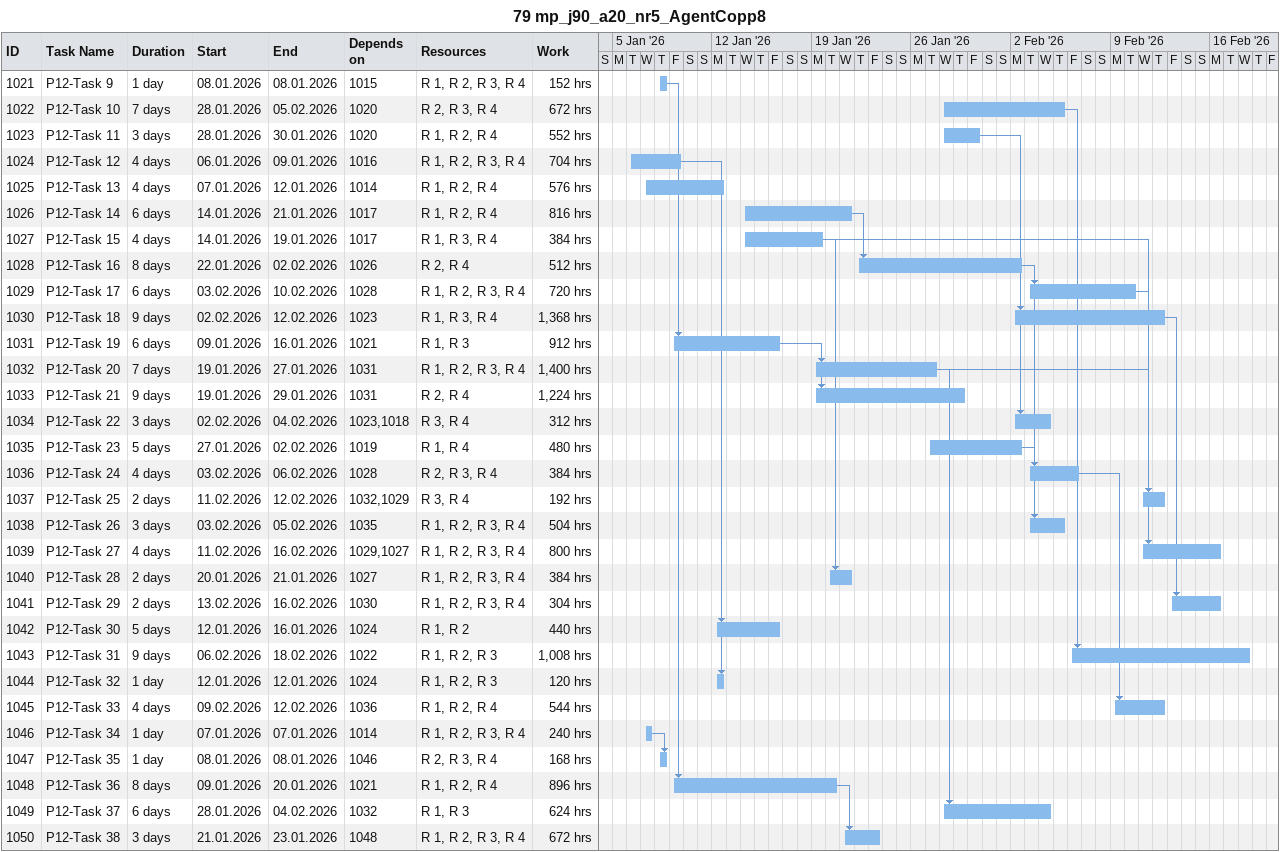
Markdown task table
79 mp_j90_a20_nr5_AgentCopp8

| ID | Task | Duration | Start | Finish | Predecessors | Resources | Work (h) |
|---|---|---|---|---|---|---|---|
| 1021 | P12-Task 9 | 1d | 2026-01-08 | 2026-01-08 | 1015 | R 1, R 2, R 3, R 4 | 152 |
| 1022 | P12-Task 10 | 7d | 2026-01-28 | 2026-02-05 | 1020 | R 2, R 3, R 4 | 672 |
| 1023 | P12-Task 11 | 3d | 2026-01-28 | 2026-01-30 | 1020 | R 1, R 2, R 4 | 552 |
| 1024 | P12-Task 12 | 4d | 2026-01-06 | 2026-01-09 | 1016 | R 1, R 2, R 3, R 4 | 704 |
| 1025 | P12-Task 13 | 4d | 2026-01-07 | 2026-01-12 | 1014 | R 1, R 2, R 4 | 576 |
| 1026 | P12-Task 14 | 6d | 2026-01-14 | 2026-01-21 | 1017 | R 1, R 2, R 4 | 816 |
| 1027 | P12-Task 15 | 4d | 2026-01-14 | 2026-01-19 | 1017 | R 1, R 3, R 4 | 384 |
| 1028 | P12-Task 16 | 8d | 2026-01-22 | 2026-02-02 | 1026 | R 2, R 4 | 512 |
| 1029 | P12-Task 17 | 6d | 2026-02-03 | 2026-02-10 | 1028 | R 1, R 2, R 3, R 4 | 720 |
| 1030 | P12-Task 18 | 9d | 2026-02-02 | 2026-02-12 | 1023 | R 1, R 3, R 4 | 1368 |
| 1031 | P12-Task 19 | 6d | 2026-01-09 | 2026-01-16 | 1021 | R 1, R 3 | 912 |
| 1032 | P12-Task 20 | 7d | 2026-01-19 | 2026-01-27 | 1031 | R 1, R 2, R 3, R 4 | 1400 |
| 1033 | P12-Task 21 | 9d | 2026-01-19 | 2026-01-29 | 1031 | R 2, R 4 | 1224 |
| 1034 | P12-Task 22 | 3d | 2026-02-02 | 2026-02-04 | 1023, 1018 | R 3, R 4 | 312 |
| 1035 | P12-Task 23 | 5d | 2026-01-27 | 2026-02-02 | 1019 | R 1, R 4 | 480 |
| 1036 | P12-Task 24 | 4d | 2026-02-03 | 2026-02-06 | 1028 | R 2, R 3, R 4 | 384 |
| 1037 | P12-Task 25 | 2d | 2026-02-11 | 2026-02-12 | 1032, 1029 | R 3, R 4 | 192 |
| 1038 | P12-Task 26 | 3d | 2026-02-03 | 2026-02-05 | 1035 | R 1, R 2, R 3, R 4 | 504 |
| 1039 | P12-Task 27 | 4d | 2026-02-11 | 2026-02-16 | 1029, 1027 | R 1, R 2, R 3, R 4 | 800 |
| 1040 | P12-Task 28 | 2d | 2026-01-20 | 2026-01-21 | 1027 | R 1, R 2, R 3, R 4 | 384 |
| 1041 | P12-Task 29 | 2d | 2026-02-13 | 2026-02-16 | 1030 | R 1, R 2, R 3, R 4 | 304 |
| 1042 | P12-Task 30 | 5d | 2026-01-12 | 2026-01-16 | 1024 | R 1, R 2 | 440 |
| 1043 | P12-Task 31 | 9d | 2026-02-06 | 2026-02-18 | 1022 | R 1, R 2, R 3 | 1008 |
| 1044 | P12-Task 32 | 1d | 2026-01-12 | 2026-01-12 | 1024 | R 1, R 2, R 3 | 120 |
| 1045 | P12-Task 33 | 4d | 2026-02-09 | 2026-02-12 | 1036 | R 1, R 2, R 4 | 544 |
| 1046 | P12-Task 34 | 1d | 2026-01-07 | 2026-01-07 | 1014 | R 1, R 2, R 3, R 4 | 240 |
| 1047 | P12-Task 35 | 1d | 2026-01-08 | 2026-01-08 | 1046 | R 2, R 3, R 4 | 168 |
| 1048 | P12-Task 36 | 8d | 2026-01-09 | 2026-01-20 | 1021 | R 1, R 2, R 4 | 896 |
| 1049 | P12-Task 37 | 6d | 2026-01-28 | 2026-02-04 | 1032 | R 1, R 3 | 624 |
| 1050 | P12-Task 38 | 3d | 2026-01-21 | 2026-01-23 | 1048 | R 1, R 2, R 3, R 4 | 672 |
